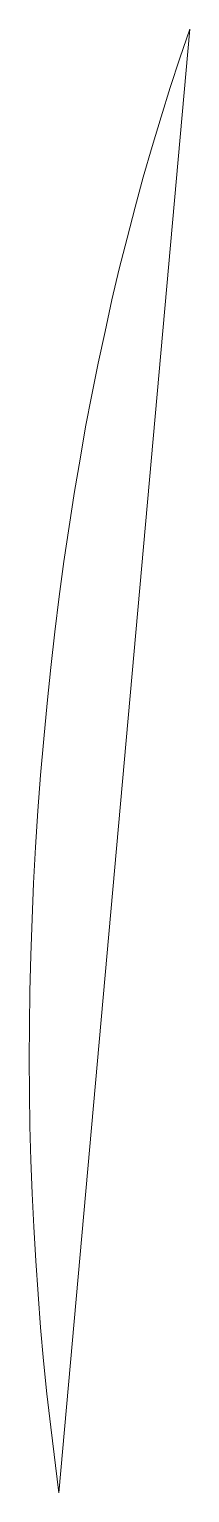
# Model space of a CAD drawing. Header units: millimetres. Extents: x -1200 to 1200, y -590 to 590.
# Drawn here: x 218.2 to 230.5, y -589.6 to -477.1 of the extents above; entities that cross this region are included whole.
import ezdxf

# ---------------------------------------------------------------- set-up
doc = ezdxf.new("R2010")
doc.units = ezdxf.units.MM
doc.header["$MEASUREMENT"] = 0
doc.layers.add('Layer 1', color=7, linetype='Continuous')

msp = doc.modelspace()

# ---------------------------------------------------------------- linework, layer by layer
at = {"layer": 'Layer 1', "color": 250, "lineweight": 20}
msp.add_open_spline([(230.5106, -477.1172), (230.5106, -477.1172), (230.5106, -477.1172), (230.5106, -477.1172), (230.5106, -477.1172), (229.75, -479.3265), (229.75, -479.3265), (229.75, -479.3265), (229.0167, -481.5836), (229.0167, -481.5836), (229.0167, -481.5836), (228.3075, -483.8406), (228.3075, -483.8406), (228.3075, -483.8406), (227.6257, -486.14), (227.6257, -486.14), (227.6257, -486.14), (226.9408, -488.4818), (226.9408, -488.4818), (226.9408, -488.4818), (226.3106, -490.7812), (226.3106, -490.7812), (226.3106, -490.7812), (225.7014, -493.1707), (225.7014, -493.1707), (225.7014, -493.1707), (225.0954, -495.5178), (225.0954, -495.5178), (225.0954, -495.5178), (224.5377, -497.902), (224.5377, -497.902), (224.5377, -497.902), (224.0074, -500.3391), (224.0074, -500.3391), (224.0074, -500.3391), (223.4771, -502.771), (223.4771, -502.771), (223.4771, -502.771), (222.9952, -505.2029), (222.9952, -505.2029), (222.9952, -505.2029), (222.5134, -507.6771), (222.5134, -507.6771), (222.5134, -507.6771), (222.0862, -510.1567), (222.0862, -510.1567), (222.0862, -510.1567), (221.6558, -512.6362), (221.6558, -512.6362), (221.6558, -512.6362), (221.2497, -515.333), (221.2497, -515.333), (221.2497, -515.333), (220.8437, -518.0298), (220.8437, -518.0298), (220.8437, -518.0298), (220.4921, -520.7266), (220.4921, -520.7266), (220.4921, -520.7266), (220.1618, -523.4286), (220.1618, -523.4286), (220.1618, -523.4286), (219.8315, -526.1678), (219.8315, -526.1678), (219.8315, -526.1678), (219.5557, -528.9122), (219.5557, -528.9122), (219.5557, -528.9122), (219.3012, -531.6514), (219.3012, -531.6514), (219.3012, -531.6514), (219.0497, -534.4382), (219.0497, -534.4382), (219.0497, -534.4382), (218.8466, -537.1827), (218.8466, -537.1827), (218.8466, -537.1827), (218.6678, -539.9695), (218.6678, -539.9695), (218.6678, -539.9695), (218.5163, -542.7563), (218.5163, -542.7563), (218.5163, -542.7563), (218.4163, -545.5008), (218.4163, -545.5008), (218.4163, -545.5008), (218.3163, -548.2877), (218.3163, -548.2877), (218.3163, -548.2877), (218.2405, -551.0745), (218.2405, -551.0745), (218.2405, -551.0745), (218.2133, -553.6812), (218.2133, -553.6812), (218.2133, -553.6812), (218.189, -556.2455), (218.189, -556.2455), (218.189, -556.2455), (218.2133, -558.8576), (218.2133, -558.8576), (218.2133, -558.8576), (218.2405, -561.4219), (218.2405, -561.4219), (218.2405, -561.4219), (218.3163, -564.0339), (218.3163, -564.0339), (218.3163, -564.0339), (218.4163, -566.5982), (218.4163, -566.5982), (218.4163, -566.5982), (218.5436, -569.1625), (218.5436, -569.1625), (218.5436, -569.1625), (218.6951, -571.7745), (218.6951, -571.7745), (218.6951, -571.7745), (218.8709, -574.3388), (218.8709, -574.3388), (218.8709, -574.3388), (219.0497, -576.9031), (219.0497, -576.9031), (219.0497, -576.9031), (219.2769, -579.4674), (219.2769, -579.4674), (219.2769, -579.4674), (219.5285, -581.9894), (219.5285, -581.9894), (219.5285, -581.9894), (219.8315, -584.559), (219.8315, -584.559), (219.8315, -584.559), (220.4648, -589.5976), (220.4648, -589.5976), (220.4648, -589.5976), (230.5106, -477.1172), (230.5106, -477.1172)], degree=3, knots=[0, 0, 0, 0, 0.02272727, 0.02272727, 0.02272727, 0.04545455, 0.04545455, 0.04545455, 0.06818182, 0.06818182, 0.06818182, 0.09090909, 0.09090909, 0.09090909, 0.11363636, 0.11363636, 0.11363636, 0.13636364, 0.13636364, 0.13636364, 0.15909091, 0.15909091, 0.15909091, 0.18181818, 0.18181818, 0.18181818, 0.20454545, 0.20454545, 0.20454545, 0.22727273, 0.22727273, 0.22727273, 0.25, 0.25, 0.25, 0.27272727, 0.27272727, 0.27272727, 0.29545455, 0.29545455, 0.29545455, 0.31818182, 0.31818182, 0.31818182, 0.34090909, 0.34090909, 0.34090909, 0.36363636, 0.36363636, 0.36363636, 0.38636364, 0.38636364, 0.38636364, 0.40909091, 0.40909091, 0.40909091, 0.43181818, 0.43181818, 0.43181818, 0.45454545, 0.45454545, 0.45454545, 0.47727273, 0.47727273, 0.47727273, 0.5, 0.5, 0.5, 0.52272727, 0.52272727, 0.52272727, 0.54545455, 0.54545455, 0.54545455, 0.56818182, 0.56818182, 0.56818182, 0.59090909, 0.59090909, 0.59090909, 0.61363636, 0.61363636, 0.61363636, 0.63636364, 0.63636364, 0.63636364, 0.65909091, 0.65909091, 0.65909091, 0.68181818, 0.68181818, 0.68181818, 0.70454545, 0.70454545, 0.70454545, 0.72727273, 0.72727273, 0.72727273, 0.75, 0.75, 0.75, 0.77272727, 0.77272727, 0.77272727, 0.79545455, 0.79545455, 0.79545455, 0.81818182, 0.81818182, 0.81818182, 0.84090909, 0.84090909, 0.84090909, 0.86363636, 0.86363636, 0.86363636, 0.88636364, 0.88636364, 0.88636364, 0.90909091, 0.90909091, 0.90909091, 0.93181818, 0.93181818, 0.93181818, 0.95454545, 0.95454545, 0.95454545, 0.97727273, 0.97727273, 0.97727273, 1, 1, 1, 113.92811201, 113.92811201, 113.92811201, 113.92811201], dxfattribs=at)

doc.saveas('drawing.dxf')
